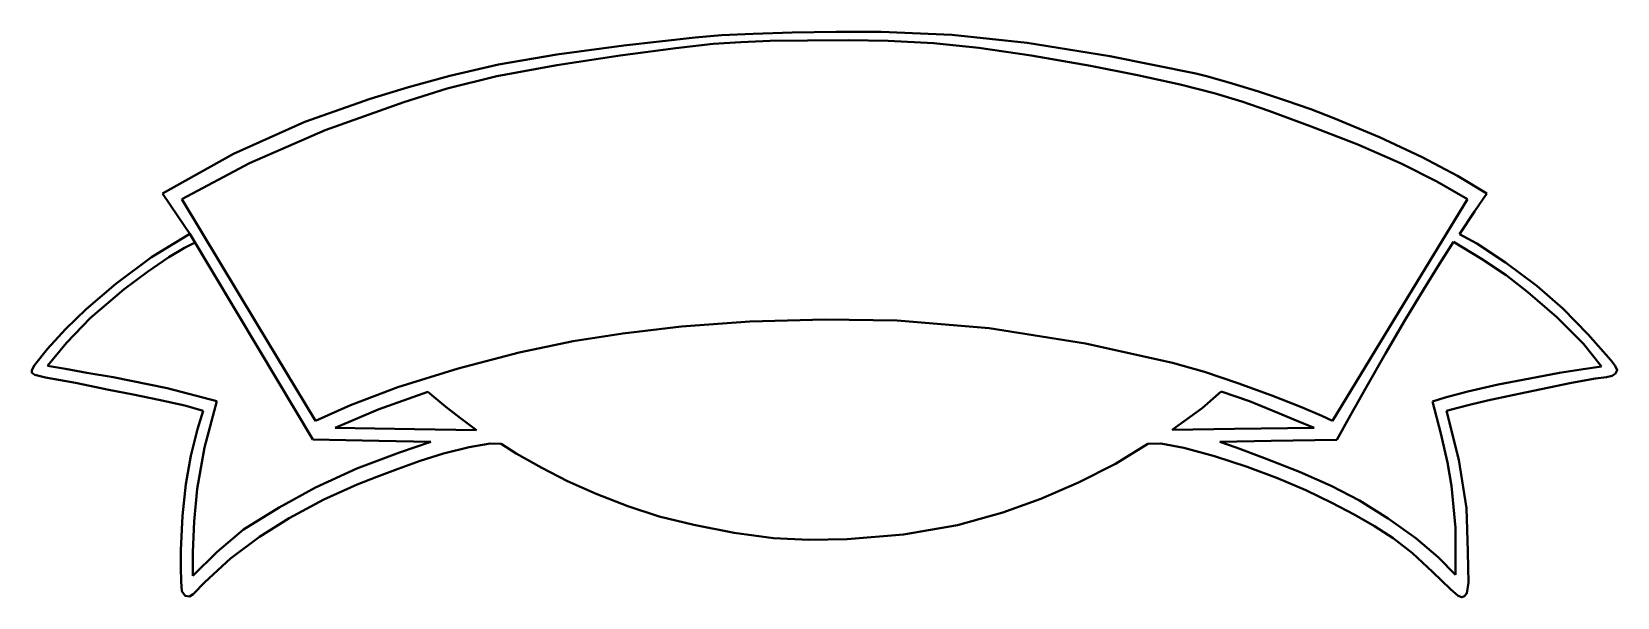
# Model space of a CAD drawing. Header units: millimetres. Extents: x -39 to 115, y -103 to -48.
import ezdxf

# ---------------------------------------------------------------- set-up
doc = ezdxf.new("R2010")
doc.units = ezdxf.units.MM
doc.layers.add('ModelSketch_Visible', color=7, linetype='Continuous', lineweight=40)

msp = doc.modelspace()

# ---------------------------------------------------------------- linework, layer by layer
at = {"layer": 'ModelSketch_Visible'}
for points in [[(25.67, -48.42), (18.75, -49.2), (12.25, -50.08), (6.56, -51.06), (1.84, -52.13), (-2.18, -53.24), (-5.91, -54.38), (-12.27, -56.6), (-19.19, -59.72), (-26.11, -63.58)], [(100.75, -64.12), (97.76, -62.42), (94.31, -60.66), (90.09, -58.83), (85.55, -57.06), (81.46, -55.56), (78.81, -54.63), (76.13, -53.82), (72.82, -52.99), (68.69, -52.08), (64.1, -51.17), (58.35, -50.16), (53.27, -49.41), (48.85, -48.96), (44.43, -48.73), (40.59, -48.68), (36.61, -48.7), (32.97, -48.76), (30.11, -48.86), (27.43, -49.04), (23.79, -49.46), (18.38, -50.16), (12.23, -51.1), (6.41, -52.19), (1.58, -53.38), (-2.65, -54.69), (-10.29, -57.43), (-17.65, -60.62), (-24.23, -64.13)], [(74.35, -51.91), (66, -50.25), (57.94, -48.93), (50.64, -48.15), (43.76, -47.86), (39.38, -47.86), (35.12, -47.94), (31.32, -48.07), (28.24, -48.2), (25.67, -48.42)], [(102.62, -63.59), (99.77, -61.85), (96.34, -60.05), (92.19, -58.09), (87.78, -56.25), (85.53, -55.39), (83.17, -54.56), (80.44, -53.68), (77.57, -52.8), (75.38, -52.17), (74.35, -51.91)], [(-26.11, -63.58), (-24.61, -65.78), (-23.43, -67.51)], [(-24.23, -64.13), (-16.95, -76.19), (-11.23, -85.67)], [(87.62, -85.67), (94.98, -73.6), (100.75, -64.12)], [(99.97, -67.52), (101.45, -65.32), (102.62, -63.59)], [(-23.43, -67.51), (-27.17, -69.78), (-30.63, -72.34), (-33.5, -74.81), (-35.52, -76.76), (-37.26, -78.68), (-38.53, -80.27), (-38.81, -80.73), (-38.78, -81), (-38.52, -81.2), (-37.46, -81.45), (-34.56, -81.99), (-31.3, -82.64), (-28.94, -83.12), (-26.44, -83.62), (-23.92, -84.17), (-22.14, -84.7)], [(-23.43, -67.51), (-16.74, -78.7), (-11.48, -87.49)], [(98.73, -84.7), (99.81, -84.4), (100.96, -84.1), (102.7, -83.7), (105.14, -83.16), (107.91, -82.58), (110.86, -81.99), (113.19, -81.57), (114.27, -81.41), (114.81, -81.29), (115.15, -81.06), (115.32, -80.75), (115.12, -80.31), (114.69, -79.77), (112.49, -77.28), (110.02, -74.76), (107.5, -72.56), (104.45, -70.28), (101.68, -68.44), (99.97, -67.52)], [(-37.28, -80.31), (-35.44, -78.1), (-33.09, -75.66), (-29.81, -72.87), (-27.56, -71.2), (-25.48, -69.78), (-23.96, -68.86), (-22.93, -68.35)], [(99.41, -68.26), (98.04, -70.4), (96.51, -72.86), (94.71, -75.86), (92.8, -79.14), (90.94, -82.38), (89.39, -85.11), (88.04, -87.52)], [(113.79, -80.38), (112.02, -78.19), (109.45, -75.61), (106.63, -73.16), (104.5, -71.52), (102.12, -69.93), (99.41, -68.26)], [(-11.23, -85.67), (-7.83, -84.13), (-3.23, -82.41), (2.63, -80.59), (8.57, -79.03), (13.83, -77.94), (18.65, -77.17), (24.37, -76.49), (30.99, -76.03), (38.31, -75.81), (45.31, -75.92), (54.25, -76.67), (63.64, -78.15), (72.07, -80.02), (75.18, -80.92), (78.42, -82), (81.73, -83.2), (84.62, -84.33), (86.6, -85.17), (87.62, -85.67)], [(-20.81, -83.75), (-25.64, -82.48), (-30.89, -81.43), (-33.45, -80.99), (-35.53, -80.63), (-37.28, -80.31)], [(97.37, -83.78), (98.6, -83.39), (100.8, -82.83), (103.73, -82.15), (106.8, -81.54), (109.7, -81.02), (112.01, -80.65), (113.79, -80.38)], [(-0.29, -82.84), (-5.14, -84.56), (-9.3, -86.35)], [(4.44, -86.59), (2.86, -85.41), (1.45, -84.31), (-0.29, -82.84)], [(72.06, -86.53), (74.96, -84.43), (76.81, -82.82)], [(76.81, -82.82), (79.56, -83.77), (82.33, -84.88), (84.26, -85.7), (85.84, -86.34)], [(-22.14, -84.7), (-22.69, -86.48), (-23.34, -89.06), (-23.83, -91.82), (-24.16, -94.91), (-24.3, -98.25), (-24.31, -99.91), (-24.29, -101.28), (-24.2, -102.22), (-23.88, -102.67), (-23.48, -102.73), (-23.11, -102.52), (-21.99, -101.36), (-19.47, -99.05), (-16.66, -96.95), (-13.77, -95.12), (-10.42, -93.32), (-7.18, -91.86), (-5.26, -91.1), (-3.2, -90.33), (-1.06, -89.56), (1.23, -88.83), (3.7, -88.22), (5.75, -87.88), (6.84, -87.91)], [(-23.14, -100.74), (-23.14, -98.42), (-23, -95.44), (-22.72, -92.28), (-22, -88.26), (-20.81, -83.75)], [(69.67, -87.91), (70.94, -87.88), (73.17, -88.29), (76.17, -89.1), (79.35, -90.13), (82.3, -91.23), (85.03, -92.4), (87.57, -93.63), (89.73, -94.77), (91.71, -95.91), (93.54, -97.08), (95.4, -98.52), (97.36, -100.35), (99.09, -102.03), (99.84, -102.67), (100.22, -102.81), (100.48, -102.71), (100.7, -102.42), (100.87, -101.38), (100.82, -99.96), (100.8, -98.38), (100.65, -94.15), (99.91, -89.45), (98.73, -84.7)], [(99.6, -100.63), (99.58, -96.05), (99.2, -92), (98.81, -89.72), (98.16, -86.91), (97.37, -83.78)], [(0, -87.7), (-3.07, -88.73), (-7.19, -90.3), (-11.23, -92.15), (-14.74, -94.08), (-18.23, -96.22), (-20.79, -98.4), (-23.14, -100.74)], [(-11.48, -87.49), (-5.05, -87.6), (0, -87.7)], [(-9.3, -86.35), (-1.61, -86.48), (4.44, -86.59)], [(85.84, -86.34), (78.12, -86.44), (72.06, -86.53)], [(88.04, -87.52), (81.67, -87.62), (76.67, -87.7)], [(76.67, -87.7), (78.28, -88.26), (81.03, -89.28), (84.42, -90.62), (87.49, -91.97), (90.26, -93.41), (93.06, -95.15), (95.74, -97.08), (97.89, -98.92), (99.6, -100.63)], [(6.84, -87.91), (8.27, -88.83), (10.78, -90.25), (13.28, -91.53), (16.06, -92.76), (19.13, -93.96), (22.19, -94.95), (25.56, -95.78), (29.49, -96.54), (33.29, -97.06), (36.73, -97.24), (40.47, -97.15), (45.94, -96.7), (51.18, -95.8), (55.6, -94.56), (59.29, -93.25), (62.95, -91.67), (66.53, -89.83), (69.67, -87.91)]]:
    msp.add_lwpolyline(points, dxfattribs=at)

doc.saveas('drawing.dxf')
